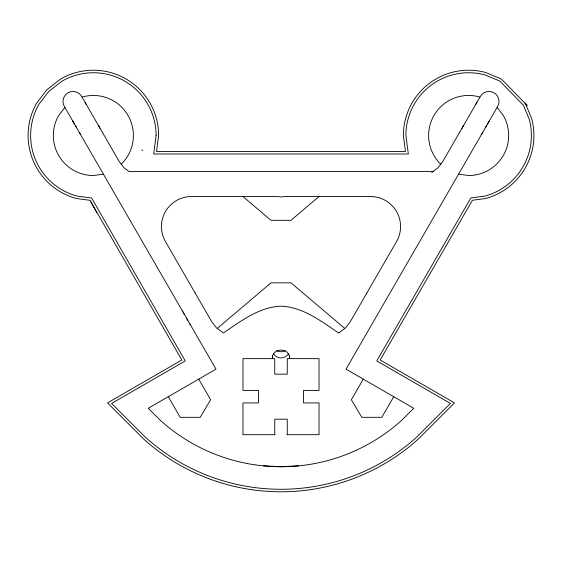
<?xml version="1.0" encoding="UTF-8"?>
<svg xmlns="http://www.w3.org/2000/svg" width="562" height="562" viewBox="0 0 562 562"><rect width="100%" height="100%" fill="white"/><g stroke="black" fill="none" stroke-linecap="round" stroke-linejoin="round"><path stroke-width="0.84" d="M366.501 293.617L366.796 293.104M459.365 132.773L459.667 132.253M461.929 128.326L463.741 125.185M475.705 104.469L476.878 102.439M481.718 134.086L482.407 132.899M485.456 127.609L486.573 125.677M487.612 123.872L489.621 120.387M363.27 379.125L351.369 399.744L361.809 417.327L381.823 417.327L393.723 396.709M64.883 107.412L58.694 115.47A40.028 40.028 0 0 0 93.362 175.513L103.436 174.185M319.026 196.531L291.011 220.297L270.989 220.297L242.974 196.531M217.227 328.447L270.989 282.841L291.011 282.841L344.773 328.447M121.237 164.125L121.666 163.788A40.028 40.028 0 0 0 83 96.819L82.094 97.198M431.785 172.492L438.002 167.722L442.779 161.505L480.334 96.453A10.011 10.011 0 0 1 493.998 92.793A10.011 10.011 0 0 1 497.665 106.464L346.002 369.157L413.73 408.258L401.528 420.46A180.128 180.128 0 0 1 160.472 420.46L148.27 408.258L215.998 369.157L64.335 106.464A10.011 10.011 0 0 1 68.002 92.793A10.011 10.011 0 0 1 81.666 96.453L119.221 161.505L123.998 167.722L128.937 171.508L433.063 171.508M339.343 332.613L345.56 327.836L350.33 321.619L396.554 241.562A30.025 30.025 0 0 0 370.555 196.531L284.801 196.531L281 196.953L277.199 196.531L191.445 196.531A30.025 30.025 0 0 0 165.446 241.562L211.67 321.619L216.44 327.836L223.472 332.943C240.866 321.134 259.096 307.049 281 306.185C302.904 307.049 321.134 321.134 338.528 332.943L339.462 332.521M90.461 201.133L181.828 359.996L107.525 402.898L143.703 439.077A205.179 205.179 0 0 0 418.297 439.077L454.475 402.898L380.172 359.996L472.403 200.255L485.526 198.527A65.262 65.262 0 0 0 531.68 118.596L525.154 102.853L527.142 105.445L501.269 78.961L485.526 72.442A65.262 65.262 0 0 0 403.376 135.484L405.483 151.494L156.517 151.494L158.625 135.484A65.262 65.262 0 0 0 60.731 78.961L46.962 89.667L36.846 102.853A65.262 65.262 0 0 0 76.474 198.527L90.011 200.304L96.783 212.703M298.513 465.807L281 466.727L263.487 465.807M274.895 434.7L242.974 434.7L242.974 402.933L258.485 402.933L258.485 390.421L242.974 390.421L242.974 358.647L274.748 358.647L274.748 374.159L287.252 374.159L287.252 358.647L319.026 358.647L319.026 390.421L303.515 390.421L303.515 402.933L319.026 402.933L319.026 434.7L287.105 434.7M458.564 174.185L468.638 175.513A40.028 40.028 0 0 0 503.306 115.47L497.117 107.412M479.906 97.198L479 96.819A40.028 40.028 0 0 0 440.334 163.788L440.763 164.125M141.842 149.878L142.832 150.637M86.295 104.469L85.122 102.439M98.259 125.185L100.071 128.326M198.73 379.125L210.631 399.744L200.191 417.327L180.177 417.327L168.277 396.709M102.333 132.253L102.635 132.773M195.204 293.104L195.499 293.617M182.453 311.053L182.889 311.805M183.57 312.992L184.469 314.537M186.626 318.275L187.743 320.207M189.675 323.557L190.363 324.752M72.379 120.387L74.388 123.872M75.427 125.677L76.544 127.609M79.593 132.899L80.282 134.086M289.634 355.402L289.634 358.647C290.083 347.288 271.903 347.281 272.394 358.647L272.366 355.402M287.252 434.7L287.252 419.189L274.748 419.189L274.748 434.7M285.313 350.653A8.634 8.212 0 0 1 276.687 350.653M288.475 353.835A8.634 8.212 0 0 1 273.525 353.835M156.103 135.484L153.665 153.995L408.335 153.995L405.897 135.484A62.74 62.74 0 0 1 484.873 74.879L499.836 81.083L523.433 105.22L529.235 119.249A62.74 62.74 0 0 1 484.873 196.089L470.858 197.929L376.758 360.916L450.401 403.432L416.618 437.215A202.678 202.678 0 0 1 145.382 437.215L111.599 403.432L185.242 360.916L91.599 197.993L77.127 196.089A62.74 62.74 0 0 1 39.031 104.118L48.754 91.437L61.996 81.153A62.74 62.74 0 0 1 156.103 135.484"/></g></svg>
